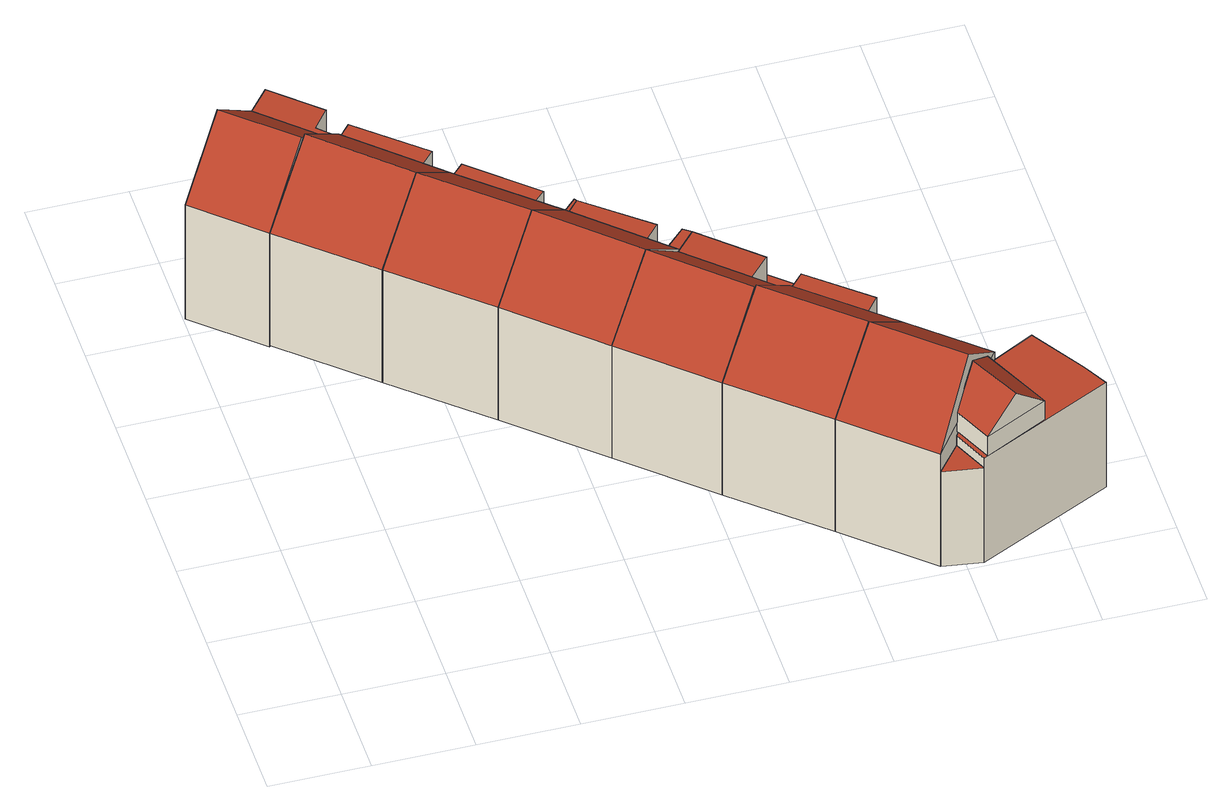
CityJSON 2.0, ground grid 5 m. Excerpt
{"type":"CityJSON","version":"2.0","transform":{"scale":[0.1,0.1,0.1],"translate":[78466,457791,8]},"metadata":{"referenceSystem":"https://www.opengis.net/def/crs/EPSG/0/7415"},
"CityObjects":{
"building1":{"type":"Building","children":["building1-1","building1-2"]},
"building1-1":{"type":"BuildingPart","attributes":{"roofType":"1030","RelativeEavesHeight":7.13,"RelativeRidgeHeight":10.26,"AbsoluteEavesHeight":15.15,"AbsoluteRidgeHeight":18.29},"parents":["building1"],"geometry":[{"type":"Solid","lod":"2","boundaries":[[[[0,1,2,3]],[[1,4,5,2]],[[4,6,7,5]],[[6,0,3,7]],[[4,1,8]],[[0,6,9]],[[1,0,9,8]],[[6,4,8,9]],[[3,2,5,7]]]],"semantics":{"surfaces":[{"type":"WallSurface"},{"type":"RoofSurface","Direction":42.51,"Slope":48},{"type":"RoofSurface","Direction":222.06,"Slope":48},{"type":"GroundSurface"}],"values":[[0,0,0,0,0,0,1,2,3]]}}]},
"building1-2":{"type":"BuildingPart","attributes":{"roofType":"1000","RelativeEavesHeight":6.97,"RelativeRidgeHeight":6.97,"AbsoluteEavesHeight":15.15,"AbsoluteRidgeHeight":15.15},"parents":["building1"],"geometry":[{"type":"Solid","lod":"2","boundaries":[[[[10,11,12,13]],[[11,14,15,12]],[[14,16,17,15]],[[16,1,18,17]],[[1,0,19,18]],[[0,10,13,19]],[[0,1,16,14,11,10]],[[13,12,15,17,18,19]]]],"semantics":{"surfaces":[{"type":"WallSurface"},{"type":"RoofSurface","Direction":0,"Slope":90},{"type":"GroundSurface"}],"values":[[0,0,0,0,0,0,1,2]]}}]},
"building2":{"type":"Building","children":["building2-1","building2-2"]},
"building2-1":{"type":"BuildingPart","attributes":{"roofType":"1030","RelativeEavesHeight":7.09,"RelativeRidgeHeight":10.22,"AbsoluteEavesHeight":15.15,"AbsoluteRidgeHeight":18.29},"parents":["building2"],"geometry":[{"type":"Solid","lod":"2","boundaries":[[[[20,4,21,22]],[[4,23,24,21]],[[23,25,26,24]],[[25,20,22,26]],[[23,4,27]],[[20,25,28]],[[4,20,28,27]],[[25,23,27,28]],[[22,21,24,26]]]],"semantics":{"surfaces":[{"type":"WallSurface"},{"type":"RoofSurface","Direction":222.18,"Slope":49.37},{"type":"RoofSurface","Direction":42.86,"Slope":49.37},{"type":"GroundSurface"}],"values":[[0,0,0,0,0,0,1,2,3]]}}]},
"building2-2":{"type":"BuildingPart","attributes":{"roofType":"1010","RelativeEavesHeight":6.64,"RelativeRidgeHeight":6.64,"AbsoluteEavesHeight":14.85,"AbsoluteRidgeHeight":14.85},"parents":["building2"],"geometry":[{"type":"Solid","lod":"2","boundaries":[[[[29,30,31,32]],[[30,33,34,31]],[[33,35,36,34]],[[35,29,32,36]],[[35,33,30,29]],[[32,31,34,36]]]],"semantics":{"surfaces":[{"type":"WallSurface"},{"type":"RoofSurface","Direction":0,"Slope":90},{"type":"GroundSurface"}],"values":[[0,0,0,0,1,2]]}}]},
"building3":{"type":"Building","children":["building3-1","building3-2","building3-3"]},
"building3-1":{"type":"BuildingPart","attributes":{"roofType":"1000","RelativeEavesHeight":6.62,"RelativeRidgeHeight":6.62,"AbsoluteEavesHeight":14.82,"AbsoluteRidgeHeight":14.82},"parents":["building3"],"geometry":[{"type":"Solid","lod":"2","boundaries":[[[[37,38,39,40]],[[38,41,42,39]],[[41,43,44,42]],[[43,37,40,44]],[[43,41,38,37]],[[40,39,42,44]]]],"semantics":{"surfaces":[{"type":"WallSurface"},{"type":"RoofSurface","Direction":0,"Slope":90},{"type":"GroundSurface"}],"values":[[0,0,0,0,1,2]]}}]},
"building3-2":{"type":"BuildingPart","attributes":{"roofType":"1030","RelativeEavesHeight":7.1,"RelativeRidgeHeight":10.23,"AbsoluteEavesHeight":15.15,"AbsoluteRidgeHeight":18.29},"parents":["building3"],"geometry":[{"type":"Solid","lod":"2","boundaries":[[[[45,20,22,46]],[[20,25,26,22]],[[25,47,48,26]],[[47,45,46,48]],[[25,20,28]],[[45,47,49]],[[20,45,49,28]],[[47,25,28,49]],[[46,22,26,48]]]],"semantics":{"surfaces":[{"type":"WallSurface"},{"type":"RoofSurface","Direction":221.89,"Slope":49.06},{"type":"RoofSurface","Direction":41.99,"Slope":49.06},{"type":"GroundSurface"}],"values":[[0,0,0,0,0,0,1,2,3]]}}]},
"building3-3":{"type":"BuildingPart","attributes":{"roofType":"1000","RelativeEavesHeight":6.62,"RelativeRidgeHeight":6.62,"AbsoluteEavesHeight":14.81,"AbsoluteRidgeHeight":14.81},"parents":["building3"],"geometry":[{"type":"Solid","lod":"2","boundaries":[[[[50,51,52,53]],[[51,54,55,52]],[[54,56,57,55]],[[56,50,53,57]],[[56,54,51,50]],[[53,52,55,57]]]],"semantics":{"surfaces":[{"type":"WallSurface"},{"type":"RoofSurface","Direction":0,"Slope":90},{"type":"GroundSurface"}],"values":[[0,0,0,0,1,2]]}}]},
"building4":{"type":"Building","children":["building4-1","building4-2","building4-3"]},
"building4-1":{"type":"BuildingPart","attributes":{"roofType":"1000","RelativeEavesHeight":6.62,"RelativeRidgeHeight":6.62,"AbsoluteEavesHeight":14.81,"AbsoluteRidgeHeight":14.81},"parents":["building4"],"geometry":[{"type":"Solid","lod":"2","boundaries":[[[[56,54,55,57]],[[54,58,59,55]],[[58,60,61,59]],[[60,56,57,61]],[[60,58,54,56]],[[57,55,59,61]]]],"semantics":{"surfaces":[{"type":"WallSurface"},{"type":"RoofSurface","Direction":0,"Slope":90},{"type":"GroundSurface"}],"values":[[0,0,0,0,1,2]]}}]},
"building4-2":{"type":"BuildingPart","attributes":{"roofType":"1000","RelativeEavesHeight":6.96,"RelativeRidgeHeight":6.96,"AbsoluteEavesHeight":15.15,"AbsoluteRidgeHeight":15.15},"parents":["building4"],"geometry":[{"type":"Solid","lod":"2","boundaries":[[[[62,63,64,65]],[[63,66,67,64]],[[66,68,69,67]],[[68,62,65,69]],[[68,66,63,62]],[[65,64,67,69]]]],"semantics":{"surfaces":[{"type":"WallSurface"},{"type":"RoofSurface","Direction":0,"Slope":90},{"type":"GroundSurface"}],"values":[[0,0,0,0,1,2]]}}]},
"building4-3":{"type":"BuildingPart","attributes":{"roofType":"1030","RelativeEavesHeight":7.1,"RelativeRidgeHeight":10.23,"AbsoluteEavesHeight":15.15,"AbsoluteRidgeHeight":18.29},"parents":["building4"],"geometry":[{"type":"Solid","lod":"2","boundaries":[[[[70,45,46,71]],[[45,47,48,46]],[[47,68,72,48]],[[68,70,71,72]],[[47,45,49]],[[70,68,73]],[[45,70,73,49]],[[68,47,49,73]],[[71,46,48,72]]]],"semantics":{"surfaces":[{"type":"WallSurface"},{"type":"RoofSurface","Direction":222.17,"Slope":49.16},{"type":"RoofSurface","Direction":42.84,"Slope":49.16},{"type":"GroundSurface"}],"values":[[0,0,0,0,0,0,1,2,3]]}}]},
"building5":{"type":"Building","children":["building5-1","building5-2","building5-3","building5-4"]},
"building5-1":{"type":"BuildingPart","attributes":{"roofType":"1000","RelativeEavesHeight":6.96,"RelativeRidgeHeight":6.96,"AbsoluteEavesHeight":15.15,"AbsoluteRidgeHeight":15.15},"parents":["building5"],"geometry":[{"type":"Solid","lod":"2","boundaries":[[[[74,75,76,77]],[[75,66,67,76]],[[66,78,79,67]],[[78,74,77,79]],[[78,66,75,74]],[[77,76,67,79]]]],"semantics":{"surfaces":[{"type":"WallSurface"},{"type":"RoofSurface","Direction":0,"Slope":90},{"type":"GroundSurface"}],"values":[[0,0,0,0,1,2]]}}]},
"building5-2":{"type":"BuildingPart","attributes":{"roofType":"1030","RelativeEavesHeight":7.1,"RelativeRidgeHeight":10.23,"AbsoluteEavesHeight":15.15,"AbsoluteRidgeHeight":18.29},"parents":["building5"],"geometry":[{"type":"Solid","lod":"2","boundaries":[[[[75,80,81,82]],[[80,83,84,81]],[[83,70,71,84]],[[70,75,82,71]],[[83,80,85]],[[75,70,73]],[[80,75,73,85]],[[70,83,85,73]],[[82,81,84,71]]]],"semantics":{"surfaces":[{"type":"WallSurface"},{"type":"RoofSurface","Direction":42.23,"Slope":48.13},{"type":"RoofSurface","Direction":221.96,"Slope":48.13},{"type":"GroundSurface"}],"values":[[0,0,0,0,0,0,1,2,3]]}}]},
"building5-3":{"type":"BuildingPart","attributes":{"roofType":"1000","RelativeEavesHeight":2.85,"RelativeRidgeHeight":2.85,"AbsoluteEavesHeight":11.05,"AbsoluteRidgeHeight":11.05},"parents":["building5"],"geometry":[{"type":"Solid","lod":"2","boundaries":[[[[86,87,88,89]],[[87,90,77,88]],[[90,91,79,77]],[[91,86,89,79]],[[91,90,87,86]],[[89,88,77,79]]]],"semantics":{"surfaces":[{"type":"WallSurface"},{"type":"RoofSurface","Direction":0,"Slope":90},{"type":"GroundSurface"}],"values":[[0,0,0,0,1,2]]}}]},
"building5-4":{"type":"BuildingPart","attributes":{"roofType":"1000","RelativeEavesHeight":2.5,"RelativeRidgeHeight":2.5,"AbsoluteEavesHeight":10.72,"AbsoluteRidgeHeight":10.72},"parents":["building5"],"geometry":[{"type":"Solid","lod":"2","boundaries":[[[[92,93,94,95]],[[93,96,97,94]],[[96,98,99,97]],[[98,92,95,99]],[[98,96,93,92]],[[95,94,97,99]]]],"semantics":{"surfaces":[{"type":"WallSurface"},{"type":"RoofSurface","Direction":0,"Slope":90},{"type":"GroundSurface"}],"values":[[0,0,0,0,1,2]]}}]},
"building6":{"type":"Building","children":["building6-1","building6-2"]},
"building6-1":{"type":"BuildingPart","attributes":{"roofType":"1030","RelativeEavesHeight":7.09,"RelativeRidgeHeight":10.22,"AbsoluteEavesHeight":15.15,"AbsoluteRidgeHeight":18.29},"parents":["building6"],"geometry":[{"type":"Solid","lod":"2","boundaries":[[[[100,83,84,101]],[[83,102,103,84]],[[102,104,105,103]],[[104,100,101,105]],[[102,83,106]],[[100,104,107]],[[83,100,107,106]],[[104,102,106,107]],[[101,84,103,105]]]],"semantics":{"surfaces":[{"type":"WallSurface"},{"type":"RoofSurface","Direction":221.71,"Slope":48.97},{"type":"RoofSurface","Direction":41.44,"Slope":48.97},{"type":"GroundSurface"}],"values":[[0,0,0,0,0,0,1,2,3]]}}]},
"building6-2":{"type":"BuildingPart","attributes":{"roofType":"1010","RelativeEavesHeight":6.63,"RelativeRidgeHeight":6.63,"AbsoluteEavesHeight":14.85,"AbsoluteRidgeHeight":14.85},"parents":["building6"],"geometry":[{"type":"Solid","lod":"2","boundaries":[[[[108,109,89,110]],[[109,111,112,89]],[[111,113,114,112]],[[113,108,110,114]],[[113,111,109,108]],[[110,89,112,114]]]],"semantics":{"surfaces":[{"type":"WallSurface"},{"type":"RoofSurface","Direction":0,"Slope":90},{"type":"GroundSurface"}],"values":[[0,0,0,0,1,2]]}}]},
"building7":{"type":"Building","children":["building7-1","building7-2","building7-3","building7-4"]},
"building7-1":{"type":"BuildingPart","attributes":{"roofType":"1000","RelativeEavesHeight":5.97,"RelativeRidgeHeight":5.97,"AbsoluteEavesHeight":14.05,"AbsoluteRidgeHeight":14.05},"parents":["building7"],"geometry":[{"type":"Solid","lod":"2","boundaries":[[[[115,116,117,118]],[[116,119,120,117]],[[119,115,118,120]],[[119,116,115]],[[118,117,120]]]],"semantics":{"surfaces":[{"type":"WallSurface"},{"type":"RoofSurface","Direction":0,"Slope":90},{"type":"GroundSurface"}],"values":[[0,0,0,1,2]]}}]},
"building7-2":{"type":"BuildingPart","attributes":{"roofType":"1000","RelativeEavesHeight":6.56,"RelativeRidgeHeight":6.56,"AbsoluteEavesHeight":14.65,"AbsoluteRidgeHeight":14.65},"parents":["building7"],"geometry":[{"type":"Solid","lod":"2","boundaries":[[[[121,122,123,124]],[[122,125,126,123]],[[125,127,128,126]],[[127,129,118,128]],[[129,130,120,118]],[[130,121,124,120]],[[130,129,127,125,122,121]],[[124,123,126,128,118,120]]]],"semantics":{"surfaces":[{"type":"WallSurface"},{"type":"RoofSurface","Direction":0,"Slope":90},{"type":"GroundSurface"}],"values":[[0,0,0,0,0,0,1,2]]}}]},
"building7-3":{"type":"BuildingPart","attributes":{"roofType":"1030","RelativeEavesHeight":1.22,"RelativeRidgeHeight":2.89,"AbsoluteEavesHeight":15.87,"AbsoluteRidgeHeight":17.55},"parents":["building7"],"geometry":[{"type":"Solid","lod":"2","boundaries":[[[[131,132,133,134]],[[132,135,136,133]],[[135,137,138,136]],[[137,131,134,138]],[[135,132,139]],[[131,137,140]],[[132,131,140,139]],[[137,135,139,140]],[[134,133,136,138]]]],"semantics":{"surfaces":[{"type":"WallSurface"},{"type":"RoofSurface","Direction":244.56,"Slope":45.91},{"type":"RoofSurface","Direction":63.97,"Slope":46.84},{"type":"GroundSurface"}],"values":[[0,0,0,0,0,0,1,2,3]]}}]},
"building7-4":{"type":"BuildingPart","attributes":{"roofType":"1030","RelativeEavesHeight":7.08,"RelativeRidgeHeight":10.21,"AbsoluteEavesHeight":15.15,"AbsoluteRidgeHeight":18.29},"parents":["building7"],"geometry":[{"type":"Solid","lod":"2","boundaries":[[[[141,100,101,117]],[[100,104,105,101]],[[104,142,124,105]],[[142,141,117,124]],[[104,100,107]],[[141,142,143]],[[100,141,143,107]],[[142,104,107,143]],[[117,101,105,124]]]],"semantics":{"surfaces":[{"type":"WallSurface"},{"type":"RoofSurface","Direction":221.72,"Slope":49.16},{"type":"RoofSurface","Direction":41.46,"Slope":49.17},{"type":"GroundSurface"}],"values":[[0,0,0,0,0,0,1,2,3]]}}]}
},
"vertices":[
[48,313,72],[79,284,72],[79,284,0],[48,313,0],[33,232,72],[33,232,0],[1,261,72],[1,261,0],[56,258,103],[24,287,103],
[58,325,72],[81,304,72],[81,304,2],[58,325,2],[73,294,72],[73,294,2],[81,286,72],[81,286,2],[79,284,2],[48,313,2],
[76,194,72],[33,232,1],[76,194,1],[82,287,72],[82,287,1],[124,248,72],[124,248,1],[58,260,103],[100,221,103],
[82,287,69],[89,295,69],[89,295,2],[82,287,2],[121,267,69],[121,267,2],[113,258,69],[113,258,2],
[124,248,68],[132,256,68],[132,256,2],[124,248,2],[163,228,68],[163,228,2],[155,220,68],[155,220,2],
[120,155,72],[120,155,1],[168,209,72],[168,209,1],[144,182,103],
[166,210,68],[175,219,68],[175,219,2],[166,210,2],[176,218,68],[176,218,2],[168,209,68],[168,209,2],
[207,192,68],[207,192,2],[198,182,68],[198,182,2],
[207,173,72],[216,182,72],[216,182,2],[207,173,2],[220,179,72],[220,179,2],[211,169,72],[211,169,2],
[163,116,72],[163,116,1],[211,169,1],[187,142,103],
[238,142,72],[210,168,72],[210,168,2],[238,142,2],[248,153,72],[248,153,2],
[251,130,72],[251,130,1],[210,168,1],[205,78,72],[205,78,1],[228,104,103],
[261,141,31],[251,130,31],[251,130,2],[261,141,2],[238,142,31],[248,153,31],
[260,143,27],[221,177,27],[221,177,2],[260,143,2],[242,202,27],[242,202,2],[281,167,27],[281,167,2],
[248,40,72],[248,40,1],[253,132,72],[253,132,1],[296,94,72],[296,94,1],[229,105,103],[272,67,103],
[253,132,69],[261,141,69],[253,132,2],[290,116,69],[290,116,2],[282,106,69],[282,106,2],
[308,1,61],[288,4,61],[288,4,1],[308,1,1],[300,19,61],[300,19,1],
[331,63,67],[352,74,67],[352,74,1],[331,63,1],[369,47,67],[369,47,1],[376,34,67],[376,34,1],[308,1,67],[300,19,67],
[310,2,79],[301,22,79],[301,22,67],[310,2,67],[325,54,79],[325,54,67],[342,18,79],[342,18,67],[313,37,95],[326,10,95],
[288,4,72],[331,63,72],[310,33,103]
]}
